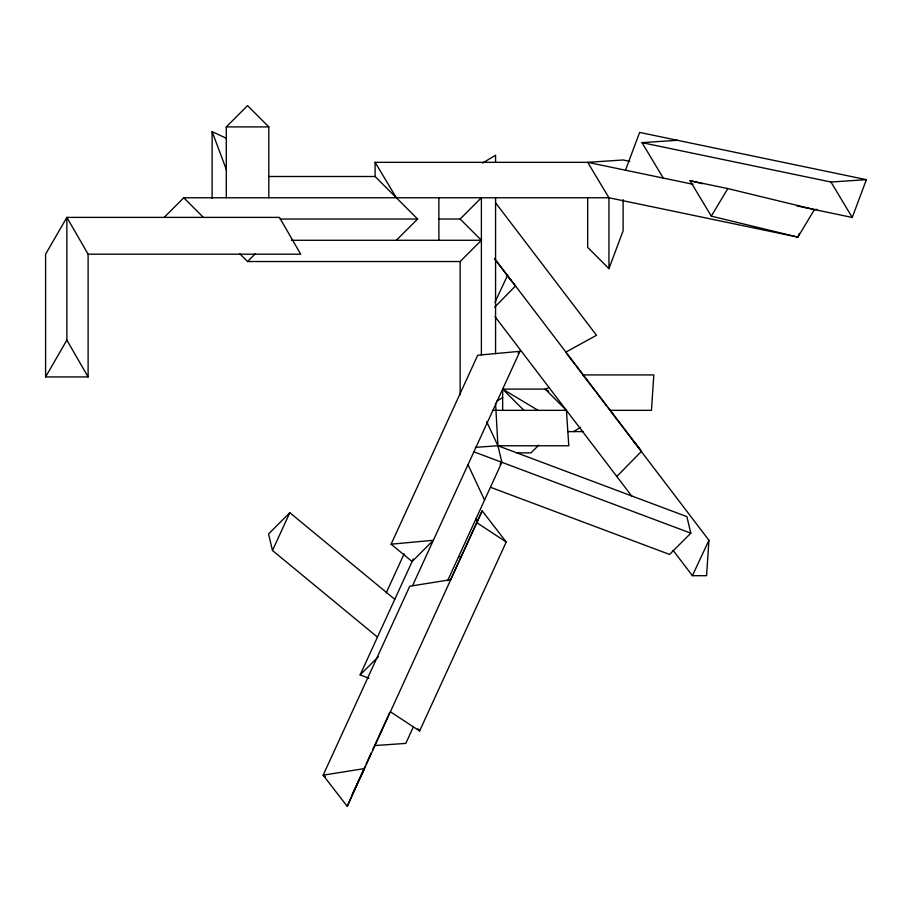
<?xml version="1.0" encoding="UTF-8"?>
<svg xmlns="http://www.w3.org/2000/svg" width="912" height="912" viewBox="0 0 912 912"><rect width="100%" height="100%" fill="white"/><g stroke="black" fill="none" stroke-linecap="round" stroke-linejoin="round"><path stroke-width="1.37" d="M608.156 407.983L708.932 540.257L706.572 575.689L692.402 575.689L673.079 550.335M625.472 170.213L639.643 132.422L866.4 179.664L852.23 217.455L796.894 205.918M587.681 197.767L587.681 247.369L608.942 268.63L623.113 230.839L623.113 199.66M799.322 233.358L797.897 237.131L608.942 197.767L183.779 197.767L164.456 217.09M451.155 579.599L409.762 586.222L323.156 775.177L347.221 806.356L360.331 776.636M347.221 806.356L482.163 510.834L506.228 542.002L419.623 730.968L390.53 711.873M377.465 637.1L272.483 550.495L289.811 512.704L394.782 599.309M391.111 544.19L433.36 540.257L412.11 561.518L391.111 544.19L477.717 355.235L519.977 351.302L412.577 585.607M386.232 592.857L404.13 553.801M368.961 678.197L360.137 674.891L413.261 558.999M447.587 580.727L501.862 462.316L497.929 445.774L495.569 403.264M360.913 775.382L364.948 766.559M366.111 764.039L371.298 752.708M372.461 750.188L377.648 738.845M378.229 737.58L389.777 712.386M450.403 580.123L482.163 510.834M413.318 727.012L405.806 743.394L374.775 745.56M494.977 302.282L507.368 275.709L515.508 285.946L494.635 307.264M692.402 575.689L708.932 540.257M352.249 794.272L364.549 768.554L323.156 775.177L325.39 776.648M45.6 376.93L66.861 340.119L66.861 217.387L279.437 217.387L300.698 254.197L88.111 254.197L66.861 217.387L45.6 254.197L45.6 376.93L88.111 376.93L88.111 254.197M814.439 209.578L797.897 237.131L711.292 216.144L727.833 188.579L814.439 209.578L817.163 209.395M616.808 476.486L641.489 451.292L494.509 258.392M226.29 197.767L226.29 126.905L247.551 105.644L268.812 126.905L268.812 197.767M239.822 253.81L247.551 261.539L255.28 253.81M396.355 240.278L417.616 219.028L375.106 176.506L268.812 176.506M438.877 219.028L460.138 219.028L481.388 197.767L481.388 355.076M247.551 261.539L460.138 261.539L481.388 240.278L460.138 219.028M289.811 512.704L268.55 533.965L272.483 550.495M518.039 353.229L519.977 351.302M499.924 464.242L501.862 462.316M538.73 445.136L530.989 452.865L516.819 452.865M360.137 674.891L378.503 656.537M475.357 447.359L497.929 445.774L686.884 516.637L690.829 533.178L669.568 554.428L490.679 487.35M482.573 163.043L495.569 155.257L495.569 162.336M496.744 401.132L502.649 397.598M573.511 431.604L580.591 427.352M565.896 352.089L596.516 335.285L495.74 203.011M548.944 387.668L545.171 389.093L502.649 389.093L502.649 410.343M458.554 556.799L461.381 556.594M663.263 178.079L642.014 142.648L677.434 140.288M642.014 142.648L830.969 182.024L866.4 179.664M226.29 126.905L268.812 126.905M375.106 176.506L375.106 162.336L587.681 162.336L623.113 159.976L629.861 161.378M280.144 219.028L417.616 219.028M291.487 240.278L481.388 240.278M582.962 374.923L653.824 374.923L651.453 410.343L610.356 410.343M492.731 410.343L566.42 410.343L568.792 445.774L497.929 445.774L486.712 421.732M567.845 431.604L583.429 431.604M711.292 216.144L690.031 180.713L727.833 188.579M692.96 184.27L587.681 162.336L608.942 197.767L608.942 268.63M690.031 180.713L698.695 182.81M699.937 183.107L702.411 183.711M474.149 451.919L690.829 533.178M212.12 198.235L212.12 131.636L226.039 138.122M548.705 391.214L545.171 389.093L566.42 410.343M538.08 410.343L502.649 389.093L523.91 410.343M477.136 522.907L506.228 542.002M183.779 197.767L203.102 217.09M633.35 441.055L636.599 445.147M637.42 446.173L641.489 451.292M417.901 728.734L419.623 730.968M494.771 259.179L511.575 281.227M567.002 353.97L574.56 363.899M576.236 366.1L595.559 391.453M596.391 392.559L606.469 405.783M495.034 316.658L631.936 496.322M830.969 182.024L852.23 217.455M375.106 162.336L396.355 197.767M66.861 340.119L88.111 376.93M468.004 464.675L484.546 500.107M475.882 518.996L477.649 522.793M212.12 131.636L226.29 169.427M495.569 197.767L495.569 353.662M460.138 261.539L460.138 394.759M438.877 197.767L438.877 240.278"/></g></svg>
